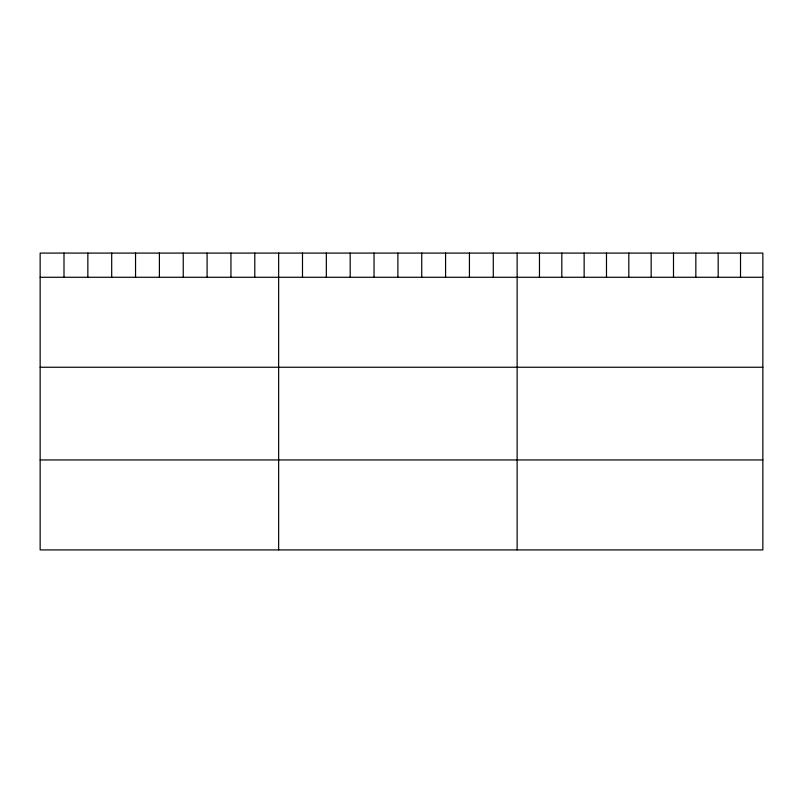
<?xml version="1.0" encoding="UTF-8"?>
<svg xmlns="http://www.w3.org/2000/svg" width="803" height="803" viewBox="0 0 803 803"><rect width="100%" height="100%" fill="white"/><g stroke="black" fill="none" stroke-linecap="round" stroke-linejoin="round"><path stroke-width="1.2" d="M762.85 277.276L762.85 549.914L40.15 549.914L40.15 253.086L762.85 253.086L762.85 277.276L40.15 277.276M40.15 367.242L762.85 367.242M40.15 459.948L762.85 459.948M740.517 253.086L740.517 277.276M718.173 253.086L718.173 277.276M695.84 253.086L695.84 277.276M673.496 253.086L673.496 277.276M651.163 253.086L651.163 277.276M628.819 253.086L628.819 277.276M606.486 253.086L606.486 277.276M584.142 253.086L584.142 277.276M561.809 253.086L561.809 277.276M539.465 253.086L539.465 277.276M517.132 253.086L517.132 549.914M493.283 253.086L493.283 277.276M469.434 253.086L469.434 277.276M445.585 253.086L445.585 277.276M421.736 253.086L421.736 277.276M397.886 253.086L397.886 277.276M374.037 253.086L374.037 277.276M350.188 253.086L350.188 277.276M326.339 253.086L326.339 277.276M302.49 253.086L302.49 277.276M278.641 253.086L278.641 549.914M254.792 253.086L254.792 277.276M230.943 253.086L230.943 277.276M207.094 253.086L207.094 277.276M183.245 253.086L183.245 277.276M159.395 253.086L159.395 277.276M135.546 253.086L135.546 277.276M111.697 253.086L111.697 277.276M87.848 253.086L87.848 277.276M63.999 253.086L63.999 277.276"/></g></svg>
